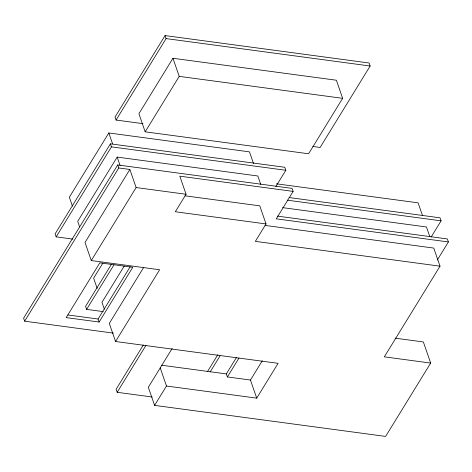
<?xml version="1.0" encoding="UTF-8"?>
<svg xmlns="http://www.w3.org/2000/svg" width="472" height="472" viewBox="0 0 472 472"><rect width="100%" height="100%" fill="white"/><g stroke="black" fill="none" stroke-linecap="round" stroke-linejoin="round"><path stroke-width="0.71" d="M312.83 146.485L320.122 147.465L370.148 66.015L369.104 63L165.052 35.583L115.026 117.032L116.071 120.047L143.034 123.67M116.071 120.047L166.097 38.598L165.052 35.583M253.488 163.442L249.476 151.866L108.82 132.968L69.343 197.231L72.411 206.087M275.866 186.493L285.825 170.286L284.781 167.271L110.407 143.842L55.124 233.835L56.168 236.855L72.877 239.097M56.168 236.855L111.451 146.857L110.407 143.842M172.958 58.274L138.904 113.717L145.169 131.818L308.594 153.772L342.648 98.329L336.383 80.228L172.958 58.274L179.224 76.37L145.169 131.818M260.721 184.345L257.83 175.991L117.18 157.093L77.703 221.362L79.626 226.932M437.267 260.084L448.4 241.953L276.279 218.831L293.136 191.396L292.091 188.381L117.717 164.952L23.6 318.169L24.644 321.184L113.368 333.108M24.644 321.184L118.761 167.967L117.717 164.952M118.761 167.967L129.859 169.46L85.013 242.472L91.279 260.573L159.63 269.754L115.563 341.498L278.102 363.334L256.727 398.138L166.486 386.013L160.22 367.912M91.279 260.573L136.125 187.555L129.859 169.46M102.825 263.187L93.627 278.161L97.167 288.374M111.41 264.302L85.574 306.363L86.618 309.384L103.279 311.62M86.618 309.384L113.982 264.833M124.213 266.108L101.981 302.286L104.395 309.248M99.12 322.034L132.762 267.276L99.81 262.845L66.174 317.609L99.12 322.034L98.076 319.019L130.184 266.745M293.136 191.396L179.808 176.168L186.074 194.269L175.33 211.757L266.037 223.946L255.34 241.363L440.022 266.178L384.332 356.844L430.671 363.068L385.618 436.417L154.592 405.377L148.326 387.276L172.162 348.472M143.783 267.252L109.297 323.403L115.563 341.498M143.293 345.044L116.118 389.288L117.162 392.303L152.202 397.011M117.162 392.303L145.866 345.569M154.592 405.377L166.486 386.013M207.609 371.393L217.881 354.667M210.176 371.93L220.07 355.829M256.727 398.138L250.461 380.037L227.38 376.939L226.336 373.924L236.348 357.617M227.38 376.939L238.938 358.124M250.461 380.037L262.29 360.773M431.107 237.097L441.09 220.843L440.046 217.828L289.076 197.544M166.097 38.598L370.148 66.015M179.224 76.37L342.648 98.329M111.451 146.857L285.825 170.286M276.474 183.815L418.092 202.842L422.57 215.781M287.206 200.169L441.09 220.843M136.125 187.555L186.074 194.269M282.639 207.645L426.446 226.967L429.821 236.714M185.03 195.809L259.771 205.851L266.037 223.946M277.424 216.105L447.356 238.938L448.4 241.953M265.128 225.421L433.756 248.077L440.022 266.178M395.058 338.153L423.36 341.952L430.671 363.068M67.992 314.977L98.076 319.019M161.365 365.192L226.336 373.924M108.82 132.968L112.596 143.86M117.18 157.093L120.071 165.448"/></g></svg>
